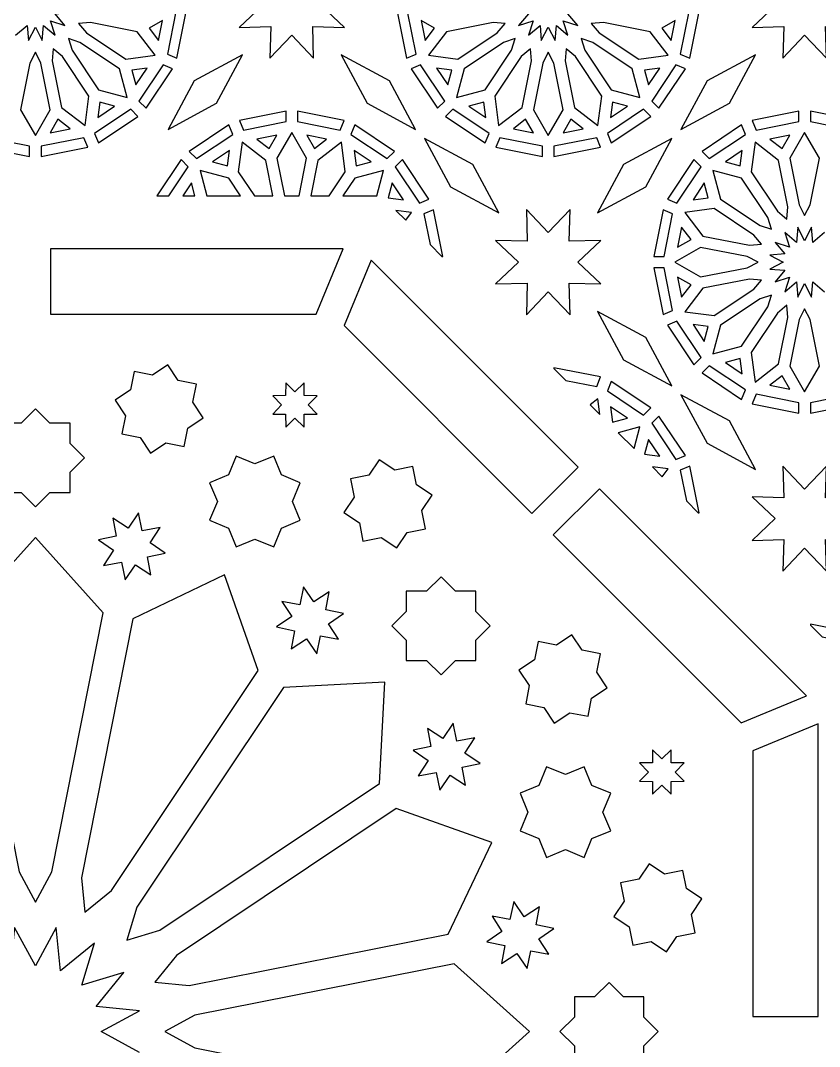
# Model space of a CAD drawing. Header units: millimetres. Extents: x 5 to 1085, y 1055 to 2435.
# Drawn here: x 541 to 759.1, y 1740.9 to 2020.9 of the extents above; entities that cross this region are included whole.
import ezdxf

# ---------------------------------------------------------------- set-up
doc = ezdxf.new("R2010")
doc.units = ezdxf.units.MM
doc.layers.add('CUT', color=1, linetype='CONTINUOUS')

msp = doc.modelspace()

# ---------------------------------------------------------------- linework, layer by layer
at = {"layer": 'CUT'}
for points in [[(615.085, 2033.001), (609.134, 2039.282), (609.367, 2030.633), (600.718, 2030.866), (606.999, 2024.915), (600.718, 2018.964), (609.367, 2019.197), (609.134, 2010.548), (615.085, 2016.829), (621.036, 2010.548), (620.803, 2019.197), (629.452, 2018.964), (623.171, 2024.915), (629.452, 2030.866), (620.803, 2030.633), (621.036, 2039.282)], [(755.085, 2033.001), (749.134, 2039.282), (749.367, 2030.633), (740.718, 2030.866), (746.999, 2024.915), (740.718, 2018.964), (749.367, 2019.197), (749.134, 2010.548), (755.085, 2016.829), (761.036, 2010.548), (760.803, 2019.197), (769.452, 2018.964), (763.171, 2024.915), (769.452, 2030.866), (760.803, 2030.633), (761.036, 2039.282)], [(583.461, 2023.34), (581.143, 2011.685), (583.742, 2010.607), (586.276, 2023.34)], [(643.894, 2023.34), (646.428, 2010.607), (649.027, 2011.685), (646.709, 2023.34)], [(723.461, 2023.34), (721.143, 2011.685), (723.742, 2010.607), (726.276, 2023.34)], [(558.998, 2017.513), (569.776, 2010.311), (577.793, 2011.366), (572.871, 2017.782), (560.158, 2020.311), (556.847, 2020.043)], [(578.67, 2015.4), (579.754, 2020.853), (576.103, 2018.745)], [(651.5, 2015.4), (654.067, 2018.745), (650.416, 2020.853)], [(670.012, 2020.311), (657.299, 2017.782), (652.377, 2011.366), (660.394, 2010.311), (671.172, 2017.513), (673.323, 2020.043)], [(698.998, 2017.513), (709.776, 2010.311), (717.793, 2011.366), (712.871, 2017.782), (700.158, 2020.311), (696.847, 2020.043)], [(718.67, 2015.4), (719.754, 2020.853), (716.103, 2018.745)], [(555.107, 2012.751), (562.308, 2001.974), (570.119, 1999.881), (568.026, 2007.692), (557.249, 2014.893), (554.087, 2015.913)], [(672.921, 2014.893), (662.144, 2007.692), (660.051, 1999.881), (667.862, 2001.974), (675.063, 2012.751), (676.083, 2015.913)], [(695.107, 2012.751), (702.308, 2001.974), (710.119, 1999.881), (708.026, 2007.692), (697.249, 2014.893), (694.087, 2015.913)], [(545.085, 2012.184), (543.571, 2009.227), (541.042, 1996.515), (545.085, 1989.511), (549.128, 1996.515), (546.599, 2009.227)], [(549.689, 2009.842), (552.218, 1997.129), (558.634, 1992.207), (559.689, 2000.224), (552.487, 2011.002), (549.957, 2013.153)], [(581.331, 1991.161), (594.529, 1998.266), (601.634, 2011.464), (588.436, 2004.359)], [(648.839, 1991.161), (641.734, 2004.359), (628.536, 2011.464), (635.641, 1998.266)], [(677.683, 2011.002), (670.481, 2000.224), (671.536, 1992.207), (677.952, 1997.129), (680.481, 2009.842), (680.213, 2013.153)], [(683.571, 2009.227), (681.042, 1996.515), (685.085, 1989.511), (689.128, 1996.515), (686.599, 2009.227), (685.085, 2012.184)], [(689.689, 2009.842), (692.218, 1997.129), (698.634, 1992.207), (699.689, 2000.224), (692.487, 2011.002), (689.957, 2013.153)], [(721.331, 1991.161), (734.529, 1998.266), (741.634, 2011.464), (728.436, 2004.359)], [(572.472, 2003.272), (575.561, 2007.895), (571.381, 2007.345)], [(579.937, 2008.774), (573.335, 1998.893), (575.324, 1996.903), (582.537, 2007.697)], [(647.633, 2007.697), (654.846, 1996.903), (656.835, 1998.893), (650.233, 2008.774)], [(657.698, 2003.272), (658.789, 2007.345), (654.609, 2007.895)], [(712.472, 2003.272), (715.561, 2007.895), (711.381, 2007.345)], [(719.937, 2008.774), (713.335, 1998.893), (715.324, 1996.903), (722.537, 2007.697)], [(571.107, 1996.665), (561.226, 1990.063), (562.303, 1987.463), (573.097, 1994.676)], [(562.105, 1994.439), (566.728, 1997.528), (562.655, 1998.619)], [(657.073, 1994.676), (667.867, 1987.463), (668.944, 1990.063), (659.063, 1996.665)], [(668.065, 1994.439), (667.515, 1998.619), (663.442, 1997.528)], [(711.107, 1996.665), (701.226, 1990.063), (702.303, 1987.463), (713.097, 1994.676)], [(702.105, 1994.439), (706.728, 1997.528), (702.655, 1998.619)], [(549.147, 1990.246), (554.6, 1991.33), (551.255, 1993.897)], [(601.855, 1990.973), (613.51, 1993.291), (613.51, 1996.106), (600.777, 1993.572)], [(616.66, 1993.291), (628.315, 1990.973), (629.393, 1993.572), (616.66, 1996.106)], [(675.57, 1991.33), (681.023, 1990.246), (678.915, 1993.897)], [(689.147, 1990.246), (694.6, 1991.33), (691.255, 1993.897)], [(741.855, 1990.973), (753.51, 1993.291), (753.51, 1996.106), (740.777, 1993.572)], [(756.66, 1993.291), (768.315, 1990.973), (769.393, 1993.572), (756.66, 1996.106)], [(589.063, 1983.165), (598.944, 1989.767), (597.867, 1992.367), (587.073, 1985.154)], [(631.226, 1989.767), (641.107, 1983.165), (643.097, 1985.154), (632.303, 1992.367)], [(729.063, 1983.165), (738.944, 1989.767), (737.867, 1992.367), (727.073, 1985.154)], [(543.51, 1986.539), (531.855, 1988.857), (530.777, 1986.258), (543.51, 1983.724)], [(546.66, 1983.724), (559.393, 1986.258), (558.315, 1988.857), (546.66, 1986.539)], [(605.57, 1988.5), (608.915, 1985.933), (611.023, 1989.584)], [(617.074, 1972.99), (619.128, 1983.315), (615.085, 1990.319), (611.042, 1983.315), (613.096, 1972.99)], [(619.147, 1989.584), (621.255, 1985.933), (624.6, 1988.5)], [(651.331, 1988.669), (658.436, 1975.471), (671.634, 1968.366), (664.529, 1981.564)], [(670.777, 1986.258), (683.51, 1983.724), (683.51, 1986.539), (671.855, 1988.857)], [(686.66, 1983.724), (699.393, 1986.258), (698.315, 1988.857), (686.66, 1986.539)], [(718.839, 1988.669), (705.641, 1981.564), (698.536, 1968.366), (711.734, 1975.471)], [(745.57, 1988.5), (748.915, 1985.933), (751.023, 1989.584)], [(756.599, 1970.603), (759.128, 1983.315), (755.085, 1990.319), (751.042, 1983.315), (753.571, 1970.603), (755.085, 1967.646)], [(593.442, 1982.302), (597.515, 1981.211), (598.065, 1985.391)], [(609.884, 1972.99), (607.952, 1982.701), (601.536, 1987.623), (600.481, 1979.606), (604.902, 1972.99)], [(625.268, 1972.99), (629.689, 1979.606), (628.634, 1987.623), (622.218, 1982.701), (620.286, 1972.99)], [(632.105, 1985.391), (632.655, 1981.211), (636.728, 1982.302)], [(733.442, 1982.302), (737.515, 1981.211), (738.065, 1985.391)], [(750.481, 1969.988), (747.952, 1982.701), (741.536, 1987.623), (740.481, 1979.606), (747.683, 1968.828), (750.213, 1966.677)], [(581.526, 1972.99), (586.835, 1980.937), (584.846, 1982.927), (578.205, 1972.99)], [(643.335, 1980.937), (649.937, 1971.056), (652.537, 1972.133), (645.324, 1982.927)], [(720.233, 1971.056), (726.835, 1980.937), (724.846, 1982.927), (717.633, 1972.133)], [(601.114, 1972.99), (597.862, 1977.856), (590.051, 1979.949), (591.916, 1972.99)], [(638.254, 1972.99), (640.119, 1979.949), (632.308, 1977.856), (629.056, 1972.99)], [(745.063, 1967.079), (737.862, 1977.856), (730.051, 1979.949), (732.144, 1972.138), (742.921, 1964.937), (746.083, 1963.917)], [(588.654, 1972.99), (587.698, 1976.558), (585.314, 1972.99)], [(642.472, 1976.558), (641.381, 1972.485), (645.561, 1971.935)], [(724.609, 1971.935), (728.789, 1972.485), (727.698, 1976.558)], [(646.183, 1966.364), (647.793, 1968.464), (643.521, 1969.026)], [(656.057, 1956.49), (656.276, 1956.49), (653.742, 1969.223), (651.143, 1968.145), (652.816, 1959.731)], [(685.085, 1963.001), (679.134, 1969.282), (679.367, 1960.633), (670.718, 1960.866), (676.999, 1954.915), (670.718, 1948.964), (679.367, 1949.197), (679.134, 1940.548), (685.085, 1946.829), (691.036, 1940.548), (690.803, 1949.197), (699.452, 1948.964), (693.171, 1954.915), (699.452, 1960.866), (690.803, 1960.633), (691.036, 1969.282)], [(716.428, 1969.223), (713.894, 1956.49), (716.709, 1956.49), (719.027, 1968.145)], [(741.172, 1962.317), (730.394, 1969.519), (722.377, 1968.464), (727.299, 1962.048), (740.012, 1959.519), (743.323, 1959.787)], [(720.416, 1958.977), (724.067, 1961.085), (721.5, 1964.43)], [(629.127, 1958.59), (549.21, 1958.59), (549.21, 1940.74), (621.734, 1940.74)], [(739.397, 1956.429), (726.685, 1958.958), (719.681, 1954.915), (726.685, 1950.872), (739.397, 1953.401), (742.354, 1954.915)], [(693.259, 1898.923), (636.749, 1955.433), (629.355, 1937.583), (680.637, 1886.301)], [(713.894, 1953.34), (716.428, 1940.607), (719.027, 1941.685), (716.709, 1953.34)], [(721.5, 1945.4), (724.067, 1948.745), (720.416, 1950.853)], [(740.012, 1950.311), (727.299, 1947.782), (722.377, 1941.366), (730.394, 1940.311), (741.172, 1947.513), (743.323, 1950.043)], [(742.921, 1944.893), (732.144, 1937.692), (730.051, 1929.881), (737.862, 1931.974), (745.063, 1942.751), (746.083, 1945.913)], [(718.839, 1921.161), (711.734, 1934.359), (698.536, 1941.464), (705.641, 1928.266)], [(747.683, 1941.002), (740.481, 1930.224), (741.536, 1922.207), (747.952, 1927.129), (750.481, 1939.842), (750.213, 1943.153)], [(753.571, 1939.227), (751.042, 1926.515), (755.085, 1919.511), (759.128, 1926.515), (756.599, 1939.227), (755.085, 1942.184)], [(717.633, 1937.697), (724.846, 1926.903), (726.835, 1928.893), (720.233, 1938.774)], [(727.698, 1933.272), (728.789, 1937.345), (724.609, 1937.895)], [(577.053, 1924.045), (572.068, 1925.037), (571.076, 1920.053), (566.851, 1917.229), (569.675, 1913.004), (568.683, 1908.02), (573.667, 1907.028), (576.491, 1902.803), (580.716, 1905.627), (585.701, 1904.635), (586.693, 1909.619), (590.918, 1912.443), (588.094, 1916.668), (589.086, 1921.652), (584.101, 1922.644), (581.278, 1926.869)], [(727.073, 1924.676), (737.867, 1917.463), (738.944, 1920.063), (729.063, 1926.665)], [(738.065, 1924.439), (737.515, 1928.619), (733.442, 1927.528)], [(689.901, 1922.646), (698.315, 1920.973), (699.393, 1923.572), (686.66, 1926.106), (686.66, 1925.887)], [(745.57, 1921.33), (751.023, 1920.246), (748.915, 1923.897)], [(615.924, 1919.543), (613.414, 1921.995), (613.373, 1918.486), (609.864, 1918.445), (612.316, 1915.935), (609.864, 1913.425), (613.373, 1913.384), (613.414, 1909.875), (615.924, 1912.328), (618.434, 1909.875), (618.475, 1913.384), (621.984, 1913.425), (619.531, 1915.935), (621.984, 1918.445), (618.475, 1918.486), (618.434, 1921.995)], [(701.226, 1919.767), (711.107, 1913.165), (713.097, 1915.154), (702.303, 1922.367)], [(721.331, 1918.669), (728.436, 1905.471), (741.634, 1898.366), (734.529, 1911.564)], [(740.777, 1916.258), (753.51, 1913.724), (753.51, 1916.539), (741.855, 1918.857)], [(756.66, 1913.724), (769.393, 1916.258), (768.315, 1918.857), (756.66, 1916.539)], [(699.196, 1913.351), (698.634, 1917.623), (696.534, 1916.013)], [(702.105, 1915.391), (702.655, 1911.211), (706.728, 1912.302)], [(541.162, 1910.986), (535.614, 1910.986), (535.614, 1905.438), (531.691, 1901.515), (535.614, 1897.592), (535.614, 1892.044), (541.162, 1892.044), (545.085, 1888.121), (549.008, 1892.044), (554.556, 1892.044), (554.556, 1897.592), (558.479, 1901.515), (554.556, 1905.438), (554.556, 1910.986), (549.008, 1910.986), (545.085, 1914.909)], [(713.335, 1910.937), (719.937, 1901.056), (722.537, 1902.133), (715.324, 1912.927)], [(708.529, 1904.017), (710.119, 1909.949), (704.187, 1908.359)], [(712.472, 1906.558), (711.381, 1902.485), (715.561, 1901.935)], [(605.013, 1899.846), (599.888, 1901.969), (597.764, 1896.844), (592.639, 1894.72), (594.762, 1889.595), (592.639, 1884.469), (597.764, 1882.345), (599.888, 1877.22), (605.013, 1879.343), (610.138, 1877.22), (612.262, 1882.345), (617.388, 1884.469), (615.265, 1889.595), (617.388, 1894.72), (612.262, 1896.844), (610.138, 1901.969)], [(643.169, 1898.177), (638.944, 1901), (636.121, 1896.775), (631.136, 1895.783), (632.128, 1890.799), (629.304, 1886.574), (633.529, 1883.75), (634.521, 1878.766), (639.506, 1879.758), (643.731, 1876.934), (646.555, 1881.159), (651.539, 1882.151), (650.547, 1887.135), (653.371, 1891.36), (649.146, 1894.184), (648.154, 1899.169)], [(716.183, 1896.364), (717.793, 1898.464), (713.521, 1899.026)], [(726.057, 1886.49), (726.276, 1886.49), (723.742, 1899.223), (721.143, 1898.145), (722.816, 1889.731)], [(755.085, 1893.001), (749.134, 1899.282), (749.367, 1890.633), (740.718, 1890.866), (746.999, 1884.915), (740.718, 1878.964), (749.367, 1879.197), (749.134, 1870.548), (755.085, 1876.829), (761.036, 1870.548), (760.803, 1879.197), (769.452, 1878.964), (763.171, 1884.915), (769.452, 1890.866), (760.803, 1890.633), (761.036, 1899.282)], [(755.603, 1836.579), (699.093, 1893.089), (686.471, 1880.467), (737.753, 1829.185)], [(570.422, 1882.346), (566.247, 1885.066), (567.162, 1880.168), (562.286, 1879.139), (566.397, 1876.321), (563.677, 1872.146), (568.575, 1873.061), (569.605, 1868.184), (572.422, 1872.296), (576.598, 1869.576), (575.682, 1874.474), (580.559, 1875.503), (576.447, 1878.321), (579.167, 1882.496), (574.269, 1881.581), (573.24, 1886.458)], [(549.547, 1788.488), (563.616, 1859.222), (545.085, 1879.803), (526.554, 1859.222), (540.623, 1788.488), (545.085, 1780.237)], [(565.881, 1783.463), (605.949, 1843.429), (596.704, 1869.535), (571.707, 1857.612), (557.638, 1786.877), (558.602, 1777.549)], [(659.741, 1865.119), (655.818, 1869.042), (651.895, 1865.119), (646.347, 1865.119), (646.347, 1859.571), (642.424, 1855.648), (646.347, 1851.725), (646.347, 1846.177), (651.895, 1846.177), (655.818, 1842.254), (659.741, 1846.177), (665.289, 1846.177), (665.289, 1851.725), (669.212, 1855.648), (665.289, 1859.571), (665.289, 1865.119)], [(621.087, 1862.188), (618.269, 1866.3), (617.24, 1861.424), (612.341, 1862.339), (615.062, 1858.163), (610.95, 1855.346), (615.827, 1854.317), (614.912, 1849.418), (619.087, 1852.138), (621.905, 1848.027), (622.934, 1852.903), (627.832, 1851.988), (625.112, 1856.163), (629.224, 1858.981), (624.347, 1860.01), (625.262, 1864.909)], [(759.901, 1852.646), (768.315, 1850.973), (769.393, 1853.572), (756.66, 1856.106), (756.66, 1855.887)], [(694.354, 1848.976), (691.53, 1853.201), (687.305, 1850.377), (682.321, 1851.369), (681.329, 1846.385), (677.104, 1843.561), (679.928, 1839.336), (678.936, 1834.351), (683.92, 1833.359), (686.744, 1829.134), (690.969, 1831.958), (695.953, 1830.966), (696.945, 1835.951), (701.17, 1838.774), (698.347, 1842.999), (699.339, 1847.984)], [(579.05, 1772.571), (639.016, 1812.638), (640.465, 1840.295), (612.808, 1838.846), (572.741, 1778.88), (570.061, 1769.891)], [(660.18, 1824.177), (659.151, 1829.054), (656.333, 1824.942), (652.158, 1827.662), (653.073, 1822.764), (648.197, 1821.735), (652.308, 1818.917), (649.588, 1814.742), (654.487, 1815.657), (655.516, 1810.78), (658.333, 1814.892), (662.509, 1812.171), (661.594, 1817.07), (666.47, 1818.099), (662.358, 1820.917), (665.079, 1825.092)], [(758.76, 1749.04), (758.76, 1828.957), (740.91, 1821.564), (740.91, 1749.04)], [(718.656, 1818.305), (718.615, 1821.814), (716.105, 1819.361), (713.595, 1821.814), (713.554, 1818.305), (710.045, 1818.264), (712.498, 1815.754), (710.045, 1813.244), (713.554, 1813.203), (713.595, 1809.694), (716.105, 1812.146), (718.615, 1809.694), (718.656, 1813.203), (722.165, 1813.244), (719.713, 1815.754), (722.165, 1818.264)], [(697.014, 1812.092), (694.89, 1817.218), (689.765, 1815.095), (684.639, 1817.218), (682.515, 1812.092), (677.39, 1809.968), (679.513, 1804.843), (677.39, 1799.718), (682.515, 1797.594), (684.639, 1792.469), (689.765, 1794.592), (694.89, 1792.469), (697.014, 1797.594), (702.139, 1799.718), (700.016, 1804.843), (702.139, 1809.968)], [(587.047, 1757.468), (657.782, 1771.537), (669.705, 1796.534), (643.599, 1805.779), (583.633, 1765.711), (577.719, 1758.432)], [(722.814, 1783.931), (721.822, 1788.916), (716.838, 1787.924), (712.613, 1790.748), (709.789, 1786.523), (704.805, 1785.531), (705.797, 1780.546), (702.973, 1776.321), (707.198, 1773.497), (708.19, 1768.513), (713.174, 1769.505), (717.399, 1766.681), (720.223, 1770.906), (725.207, 1771.898), (724.215, 1776.883), (727.039, 1781.108)], [(681.751, 1774.099), (682.666, 1778.997), (678.491, 1776.277), (675.673, 1780.389), (674.644, 1775.512), (669.746, 1776.428), (672.466, 1772.252), (668.354, 1769.435), (673.231, 1768.405), (672.316, 1763.507), (676.491, 1766.227), (679.309, 1762.116), (680.338, 1766.992), (685.236, 1766.077), (682.516, 1770.252), (686.628, 1773.07)], [(588.658, 1740.453), (659.392, 1726.384), (679.973, 1744.915), (659.392, 1763.446), (588.658, 1749.377), (580.407, 1744.915)], [(711.156, 1748.838), (711.156, 1754.386), (705.608, 1754.386), (701.685, 1758.309), (697.762, 1754.386), (692.214, 1754.386), (692.214, 1748.838), (688.291, 1744.915), (692.214, 1740.992), (692.214, 1735.444), (697.762, 1735.444), (701.685, 1731.521), (705.608, 1735.444), (711.156, 1735.444), (711.156, 1740.992), (715.079, 1744.915)]]:
    msp.add_lwpolyline(points, close=True, dxfattribs=at)
for points in [[(539.693, 2016.846), (542.857, 2019.535), (543.192, 2015.397), (545.085, 2019.091), (546.978, 2015.397), (547.313, 2019.535), (550.477, 2016.846), (549.203, 2020.797), (553.154, 2019.523), (550.465, 2022.687), (554.603, 2023.022), (550.909, 2024.915), (554.603, 2026.808), (550.465, 2027.143), (553.154, 2030.307), (549.203, 2029.033), (550.477, 2032.984), (547.313, 2030.295), (546.978, 2034.433), (545.085, 2030.739), (543.192, 2034.433), (542.857, 2030.295), (539.693, 2032.984)], [(679.705, 2022.687), (677.016, 2019.523), (680.967, 2020.797), (679.693, 2016.846), (682.857, 2019.535), (683.192, 2015.397), (685.085, 2019.091), (686.978, 2015.397), (687.313, 2019.535), (690.477, 2016.846), (689.203, 2020.797), (693.154, 2019.523), (690.465, 2022.687)], [(760.477, 1962.984), (757.313, 1960.295), (756.978, 1964.433), (755.085, 1960.739), (753.192, 1964.433), (752.857, 1960.295), (749.693, 1962.984), (750.967, 1959.033), (747.016, 1960.307), (749.705, 1957.143), (745.567, 1956.808), (749.261, 1954.915), (745.567, 1953.022), (749.705, 1952.687), (747.016, 1949.523), (750.967, 1950.797), (749.693, 1946.846), (752.857, 1949.535), (753.192, 1945.397), (755.085, 1949.091), (756.978, 1945.397), (757.313, 1949.535), (760.477, 1946.846)], [(573.524, 1739.259), (563.062, 1744.915), (573.524, 1750.571), (561.694, 1751.795), (569.194, 1761.024), (557.797, 1757.627), (561.194, 1769.024), (551.965, 1761.524), (550.741, 1773.354), (545.085, 1762.892), (539.429, 1773.354), (538.205, 1761.524), (528.976, 1769.024), (532.373, 1757.627), (520.976, 1761.024), (528.476, 1751.795), (516.646, 1750.571), (527.108, 1744.915), (516.646, 1739.259)]]:
    msp.add_lwpolyline(points, dxfattribs=at)

doc.saveas('drawing.dxf')
